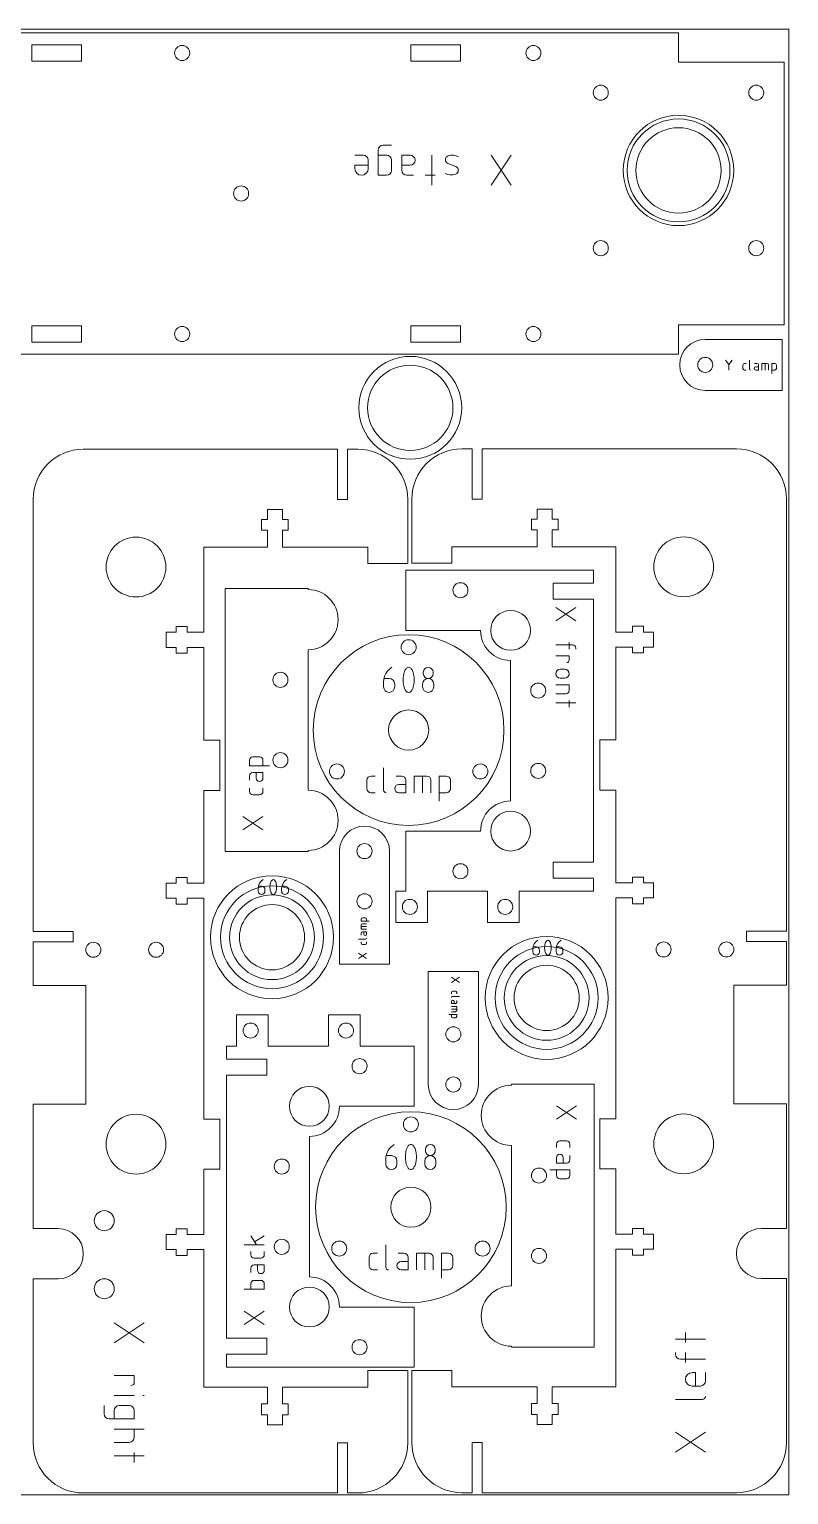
# Model space of a CAD drawing. Header units: millimetres. Extents: x 0 to 292, y 0 to 292.
# Drawn here: x 140.7 to 292, y 0 to 292 of the extents above; entities that cross this region are included whole.
import ezdxf

# ---------------------------------------------------------------- set-up
doc = ezdxf.new("R2010")
doc.units = ezdxf.units.MM
doc.layers.get('0').update_dxf_attribs({"linetype": 'CONTINUOUS', "lineweight": 25, "true_color": 0x000000})
for name, color, linetype, lineweight, true_color in [('borders', 4, 'CONTINUOUS', 0, 0x00ffff), ('cut', 7, 'CONTINUOUS', 0, 0x000000), ('cuts', 7, 'CONTINUOUS', 0, 0x000000), ('etch', 4, 'CONTINUOUS', 0, 0x00ffff), ('inner-clamp', 7, 'CONTINUOUS', 0, 0x000000), ('main-deck', 7, 'CONTINUOUS', 0, 0x000000), ('rod-backplate', 7, 'CONTINUOUS', 0, 0x000000), ('rod-support', 7, 'CONTINUOUS', 0, 0x000000), ('side', 7, 'CONTINUOUS', 0, 0x000000), ('text', 4, 'CONTINUOUS', 0, 0x00ffff)]:
    doc.layers.add(name, color=color, linetype=linetype, lineweight=lineweight, true_color=true_color)

# ---------------------------------------------------------------- blocks, each defined once
blk = doc.blocks.new('tab')
at = {"layer": 'cuts'}
for p, q in [((5, 3.2), (-5, 3.2)), ((-5, 3.2), (-5, 0)), ((5, 0), (5, 3.2))]:
    blk.add_line(p, q, dxfattribs=at)
blk = doc.blocks.new('m3-t-slot')
at = {"layer": 'cuts'}
for p, q in [((-1.5, 7.5), (1.5, 7.5)), ((-1.5, 5.5), (-1.5, 7.5)), ((1.5, 7.5), (1.5, 5.5)), ((-2.66, 3.33), (-2.66, 5.5)), ((-2.66, 5.5), (-1.5, 5.5)), ((-1.5, 3.33), (-2.66, 3.33)), ((-1.5, 0), (-1.5, 3.33)), ((1.5, 5.5), (2.66, 5.5)), ((2.66, 3.33), (1.5, 3.33)), ((1.5, 3.33), (1.5, 0)), ((2.66, 5.5), (2.66, 3.33))]:
    blk.add_line(p, q, dxfattribs=at)
blk = doc.blocks.new('nema17')
at = {"layer": 'cuts'}
for centre, radius in [((-15.495, 15.495), 1.5), ((15.495, 15.495), 1.5), ((0, 0), 11), ((-15.495, -15.495), 1.5), ((15.495, -15.495), 1.5)]:
    blk.add_circle(centre, radius, dxfattribs=at)
blk = doc.blocks.new('slot')
at = {"layer": 'cuts'}
for p, q in [((-1.6, 4.95), (1.6, 4.95)), ((-1.6, 4.95), (-1.6, -4.95)), ((1.6, -4.95), (1.6, 4.95)), ((-1.6, -4.95), (1.6, -4.95))]:
    blk.add_line(p, q, dxfattribs=at)

msp = doc.modelspace()

# ---------------------------------------------------------------- linework, layer by layer
at = {"layer": 'borders'}
for p, q in [((292, 292), (0, 292)), ((292, 0), (292, 292)), ((0, 0), (292, 0))]:
    msp.add_line(p, q, dxfattribs=at)
at = {"layer": 'cut'}
for centre, radius in [((270.04, 263.88), 10.25), ((270.04, 263.88), 8.5), ((216.58, 216.58), 10.25), ((216.58, 216.58), 8.5), ((216.26, 152.37), 19), ((216.26, 168.87), 1.5), ((216.26, 152.37), 4), ((201.97, 144.12), 1.5), ((230.55, 144.12), 1.5), ((189.03, 111.08), 12.25), ((189.03, 111.08), 6.5), ((243.76, 98.99), 12.25), ((243.76, 98.99), 6.5), ((216.7, 57.29), 19), ((216.7, 73.79), 1.5), ((216.7, 57.29), 4), ((202.42, 49.04), 1.5), ((230.99, 49.04), 1.5)]:
    msp.add_circle(centre, radius, dxfattribs=at)
at = {"layer": 'etch'}
for p, q in [((219.18, 163.89), (219.18, 163.62)), ((221.12, 163.62), (221.12, 163.89)), ((211.26, 161.98), (211.26, 160.98)), ((212.37, 162.64), (211.33, 162.64)), ((213.48, 160.98), (213.48, 161.53)), ((219.04, 161.53), (219.04, 160.98)), ((221.26, 160.98), (221.26, 161.53)), ((209.59, 143.2), (208.76, 143.2)), ((211.26, 144.87), (211.26, 140.42)), ((213.76, 143.2), (214.87, 143.2)), ((217.37, 139.87), (217.37, 143.2)), ((217.37, 143.2), (219.87, 143.2)), ((219.04, 143.2), (219.04, 139.87)), ((223.76, 143.2), (222.37, 143.2)), ((222.37, 143.2), (222.37, 138.2)), ((207.93, 142.37), (207.93, 140.7)), ((214.31, 141.53), (215.7, 141.53)), ((215.7, 142.37), (215.7, 139.87)), ((220.7, 142.37), (220.7, 139.87)), ((224.59, 140.7), (224.59, 142.37)), ((208.76, 139.87), (209.59, 139.87)), ((215.7, 139.87), (214.31, 139.87)), ((222.37, 139.87), (223.76, 139.87)), ((186.28, 120.85), (186.28, 120.25)), ((186.95, 121.25), (186.32, 121.25)), ((187.62, 120.25), (187.62, 120.58)), ((190.95, 120.85), (190.95, 120.25)), ((191.62, 121.25), (190.99, 121.25)), ((192.28, 120.25), (192.28, 120.58)), ((241.01, 108.76), (241.01, 108.16)), ((241.67, 109.16), (241.05, 109.16)), ((242.34, 108.16), (242.34, 108.49)), ((245.67, 108.76), (245.67, 108.16)), ((246.34, 109.16), (245.72, 109.16)), ((247.01, 108.16), (247.01, 108.49)), ((212.82, 67.57), (211.77, 67.57)), ((219.62, 68.82), (219.62, 68.54)), ((221.57, 68.54), (221.57, 68.82)), ((211.7, 66.91), (211.7, 65.91)), ((213.93, 65.91), (213.93, 66.46)), ((219.48, 66.46), (219.48, 65.91)), ((221.7, 65.91), (221.7, 66.46)), ((211.7, 49.79), (211.7, 45.35)), ((208.37, 47.29), (208.37, 45.63)), ((210.04, 48.13), (209.2, 48.13)), ((214.2, 48.13), (215.32, 48.13)), ((216.15, 47.29), (216.15, 44.79)), ((217.82, 44.79), (217.82, 48.13)), ((217.82, 48.13), (220.32, 48.13)), ((219.48, 48.13), (219.48, 44.79)), ((221.15, 47.29), (221.15, 44.79)), ((224.2, 48.13), (222.82, 48.13)), ((222.82, 48.13), (222.82, 43.13)), ((225.04, 45.63), (225.04, 47.29)), ((209.2, 44.79), (210.04, 44.79)), ((214.76, 46.46), (216.15, 46.46)), ((216.15, 44.79), (214.76, 44.79)), ((222.82, 44.79), (224.2, 44.79))]:
    msp.add_line(p, q, dxfattribs=at)
for centre, radius in [((189.03, 111.08), 10.25), ((189.03, 111.08), 8.45), ((243.76, 98.99), 10.25), ((243.76, 98.99), 8.45)]:
    msp.add_circle(centre, radius, dxfattribs=at)
for centre, radius, start, end in [((214.59, 161.98), 3.33, 120, 180), ((217.89, 162.99), 2.67, 143.2, 169.5), ((216.26, 164.26), 0.606, 32.76, 147.2), ((214.63, 162.99), 2.67, 10.51, 36.77), ((220.15, 163.89), 0.972, 0, 180), ((220.15, 163.62), 0.972, 180, 0), ((212.37, 160.98), 1.11, 180, 0), ((212.37, 161.53), 1.11, 0, 90), ((220.37, 162.38), 5.22, 167.9, 180.2), ((220.37, 162.35), 5.22, 179.8, 192.1), ((217.89, 161.74), 2.67, 190.5, 216.8), ((214.63, 161.74), 2.67, 323.2, 349.5), ((212.14, 162.38), 5.22, 359.8, 12.09), ((212.14, 162.35), 5.22, 347.9, 0.1885), ((220.15, 161.53), 1.11, 0, 180), ((220.15, 160.98), 1.11, 180, 0), ((216.26, 160.47), 0.606, 212.8, 327.2), ((208.76, 142.37), 0.833, 90, 180), ((214.87, 142.37), 0.833, 0, 90), ((219.87, 142.37), 0.833, 0, 90), ((223.76, 142.37), 0.833, 0, 90), ((208.76, 140.7), 0.833, 180, 270), ((211.81, 140.42), 0.556, 180, 270), ((214.31, 140.7), 0.833, 90, 270), ((223.76, 140.7), 0.833, 270, 0), ((188.28, 120.85), 2, 120, 180), ((186.95, 120.25), 0.667, 180, 0), ((186.95, 120.58), 0.667, 0, 90), ((191.75, 121.09), 3.13, 167.9, 180.2), ((191.75, 121.07), 3.13, 179.8, 192.1), ((190.26, 121.46), 1.6, 143.2, 169.5), ((190.26, 120.71), 1.6, 190.5, 216.8), ((189.28, 122.22), 0.363, 32.76, 147.2), ((189.28, 119.94), 0.363, 212.8, 327.2), ((188.3, 121.46), 1.6, 10.51, 36.77), ((188.3, 120.71), 1.6, 323.2, 349.5), ((186.81, 121.09), 3.13, 359.8, 12.09), ((186.81, 121.07), 3.13, 347.9, 0.1885), ((192.95, 120.85), 2, 120, 180), ((191.62, 120.25), 0.667, 180, 0), ((191.62, 120.58), 0.667, 0, 90), ((243.01, 108.76), 2, 120, 180), ((241.67, 108.16), 0.667, 180, 0), ((241.67, 108.49), 0.667, 0, 90), ((246.48, 109), 3.13, 167.9, 180.2), ((246.48, 108.98), 3.13, 179.8, 192.1), ((244.99, 109.37), 1.6, 143.2, 169.5), ((244.99, 108.62), 1.6, 190.5, 216.8), ((244.01, 110.13), 0.363, 32.76, 147.2), ((243.03, 109.37), 1.6, 10.51, 36.77), ((243.03, 108.62), 1.6, 323.2, 349.5), ((241.54, 109), 3.13, 359.8, 12.09), ((241.54, 108.98), 3.13, 347.9, 0.1885), ((247.67, 108.76), 2, 120, 180), ((246.34, 108.16), 0.667, 180, 0), ((246.34, 108.49), 0.667, 0, 90), ((244.01, 107.85), 0.363, 212.8, 327.2), ((215.04, 66.91), 3.33, 120, 180), ((212.82, 66.46), 1.11, 0, 90), ((220.82, 67.31), 5.22, 167.9, 180.2), ((220.82, 67.28), 5.22, 179.8, 192.1), ((218.33, 67.92), 2.67, 143.2, 169.5), ((216.7, 69.19), 0.606, 32.76, 147.2), ((215.08, 67.92), 2.67, 10.51, 36.77), ((212.59, 67.31), 5.22, 359.8, 12.09), ((212.59, 67.28), 5.22, 347.9, 0.1885), ((220.59, 66.46), 1.11, 0, 180), ((220.59, 68.82), 0.972, 0, 180), ((220.59, 68.54), 0.972, 180, 0), ((212.82, 65.91), 1.11, 180, 0), ((218.33, 66.67), 2.67, 190.5, 216.8), ((216.7, 65.4), 0.606, 212.8, 327.2), ((215.08, 66.67), 2.67, 323.2, 349.5), ((220.59, 65.91), 1.11, 180, 0), ((209.2, 47.29), 0.833, 90, 180), ((215.32, 47.29), 0.833, 0, 90), ((220.32, 47.29), 0.833, 0, 90), ((224.2, 47.29), 0.833, 0, 90), ((209.2, 45.63), 0.833, 180, 270), ((212.26, 45.35), 0.556, 180, 270), ((214.76, 45.63), 0.833, 90, 270), ((224.2, 45.63), 0.833, 270, 0)]:
    msp.add_arc(centre, radius, start, end, dxfattribs=at)
at = {"layer": 'inner-clamp'}
for p, q in [((275.37, 230.22), (290.73, 230.22)), ((290.73, 230.22), (290.73, 220.04)), ((275.37, 220.04), (290.73, 220.04)), ((202.46, 128.24), (202.46, 105.74)), ((212.46, 128.24), (212.46, 105.74)), ((202.46, 105.74), (212.46, 105.74)), ((220.17, 81.74), (220.17, 104.24)), ((230.17, 104.24), (220.17, 104.24)), ((230.17, 81.74), (230.17, 104.24))]:
    msp.add_line(p, q, dxfattribs=at)
for centre in [(275.37, 225.13), (207.46, 128.24), (207.46, 118.24), (225.17, 91.74), (225.17, 81.74)]:
    msp.add_circle(centre, 1.5, dxfattribs=at)
for centre, radius, start, end in [((275.37, 225.13), 5.09, 90, 270), ((207.46, 128.24), 5, 360, 180), ((225.17, 81.74), 5, 180, 0)]:
    msp.add_arc(centre, radius, start, end, dxfattribs=at)
at = {"layer": 'main-deck'}
for p, q in [((270.04, 291.28), (102.62, 291.28)), ((270.04, 285.48), (270.04, 291.28)), ((291.12, 285.48), (270.04, 285.48)), ((291.12, 233.08), (291.12, 285.48)), ((270.04, 227.28), (270.04, 233.08)), ((270.04, 233.08), (291.12, 233.08)), ((102.62, 227.28), (270.04, 227.28))]:
    msp.add_line(p, q, dxfattribs=at)
for centre in [(171.12, 287.28), (241.12, 287.28), (182.87, 259.28), (171.12, 231.28), (241.12, 231.28)]:
    msp.add_circle(centre, 1.5, dxfattribs=at)
at = {"layer": 'rod-backplate'}
for p, q in [((179.7, 180.57), (187.7, 180.57)), ((179.7, 180.57), (179.7, 128.17)), ((196.2, 180.57), (179.7, 180.57)), ((196.2, 180.37), (196.2, 180.57)), ((196.2, 140.37), (196.2, 168.37)), ((179.7, 128.17), (187.7, 128.17)), ((179.7, 128.17), (196.2, 128.17)), ((196.2, 128.37), (196.2, 128.17)), ((253.23, 81.79), (236.73, 81.79)), ((236.73, 81.59), (236.73, 81.79)), ((253.23, 81.79), (245.23, 81.79)), ((253.23, 29.39), (253.23, 81.79)), ((236.73, 69.59), (236.73, 41.59)), ((236.73, 29.59), (236.73, 29.39)), ((236.73, 29.39), (253.23, 29.39)), ((253.23, 29.39), (245.23, 29.39))]:
    msp.add_line(p, q, dxfattribs=at)
for centre in [(190.7, 162.37), (190.7, 146.37), (242.23, 63.59), (242.23, 47.59)]:
    msp.add_circle(centre, 1.5, dxfattribs=at)
for centre, start, end in [((196.2, 174.37), 270, 90), ((196.2, 134.37), 270, 90), ((236.73, 75.59), 90, 270), ((236.73, 35.59), 90, 270)]:
    msp.add_arc(centre, 6, start, end, dxfattribs=at)
at = {"layer": 'rod-support'}
for p, q in [((215.7, 184.23), (253.08, 184.23)), ((215.7, 184.23), (215.7, 172.23)), ((253.08, 184.23), (253.08, 181.63)), ((253.08, 181.63), (245.08, 181.63)), ((245.08, 181.63), (245.08, 178.43)), ((253.08, 178.43), (245.08, 178.43)), ((253.08, 126.03), (253.08, 178.43)), ((230.58, 172.23), (215.7, 172.23)), ((236.58, 166.23), (236.58, 138.23)), ((215.7, 132.23), (215.7, 120.23)), ((230.58, 132.23), (215.7, 132.23)), ((253.08, 126.03), (245.08, 126.03)), ((245.08, 126.03), (245.08, 122.83)), ((253.08, 122.83), (245.08, 122.83)), ((253.08, 120.23), (253.08, 122.73)), ((213.7, 120.23), (213.7, 114.03)), ((215.7, 120.23), (213.7, 120.23)), ((220, 120.23), (220, 114.03)), ((232, 120.23), (220, 120.23)), ((232, 120.23), (232, 114.03)), ((253.08, 120.23), (238.3, 120.23)), ((238.3, 120.23), (238.3, 114.03)), ((220, 114.03), (213.7, 114.03)), ((238.3, 114.03), (232, 114.03)), ((181.97, 89.39), (181.97, 95.59)), ((181.97, 95.59), (188.27, 95.59)), ((188.27, 89.39), (188.27, 95.59)), ((200.27, 95.59), (206.57, 95.59)), ((200.27, 89.39), (200.27, 95.59)), ((206.57, 89.39), (206.57, 95.59)), ((179.97, 89.39), (179.97, 86.89)), ((181.97, 89.39), (179.97, 89.39)), ((188.27, 89.39), (200.27, 89.39)), ((206.57, 89.39), (217.35, 89.39)), ((217.35, 77.39), (217.35, 89.39)), ((179.97, 86.79), (187.97, 86.79)), ((187.97, 83.59), (187.97, 86.79)), ((179.97, 83.59), (187.97, 83.59)), ((179.97, 83.59), (179.97, 31.19)), ((202.47, 77.39), (217.35, 77.39)), ((196.47, 43.39), (196.47, 71.39)), ((202.47, 37.39), (217.35, 37.39)), ((217.35, 25.39), (217.35, 37.39)), ((179.97, 31.19), (187.97, 31.19)), ((187.97, 27.99), (187.97, 31.19)), ((179.97, 27.99), (187.97, 27.99)), ((179.97, 25.39), (179.97, 27.99)), ((217.35, 25.39), (179.97, 25.39))]:
    msp.add_line(p, q, dxfattribs=at)
for centre, radius in [((226.58, 180.23), 1.5), ((236.58, 172.23), 3.97), ((242.08, 160.23), 1.5), ((242.08, 144.23), 1.5), ((236.58, 132.23), 3.97), ((226.58, 124.23), 1.5), ((216.5, 117.13), 1.5), ((235.5, 117.13), 1.5), ((184.77, 92.49), 1.5), ((203.77, 92.49), 1.5), ((206.47, 85.39), 1.5), ((196.47, 77.39), 3.97), ((190.97, 65.39), 1.5), ((190.97, 49.39), 1.5), ((196.47, 37.39), 3.97), ((206.47, 29.39), 1.5)]:
    msp.add_circle(centre, radius, dxfattribs=at)
for centre, start, end in [((236.58, 172.23), 180, 270), ((236.58, 132.23), 90, 180), ((196.47, 77.39), 270, 360), ((196.47, 37.39), 360, 90)]:
    msp.add_arc(centre, 6, start, end, dxfattribs=at)
at = {"layer": 'side'}
for p, q in [((202.1, 208.34), (151.42, 208.34)), ((202.1, 208.34), (202.1, 198.34)), ((204.1, 198.34), (204.1, 208.34)), ((206.1, 208.34), (204.1, 208.34)), ((226.89, 208.4), (228.89, 208.4)), ((228.89, 198.4), (228.89, 208.4)), ((230.89, 208.4), (230.89, 198.4)), ((230.89, 208.4), (281.57, 208.4)), ((141.42, 198.34), (141.42, 112.24)), ((202.1, 198.34), (204.1, 198.34)), ((216.1, 185.54), (216.1, 198.34)), ((216.89, 185.6), (216.89, 198.4)), ((230.89, 198.4), (228.89, 198.4)), ((291.57, 198.4), (291.57, 112.3)), ((175.42, 188.84), (175.42, 171.84)), ((175.42, 188.84), (188.1, 188.84)), ((191.1, 188.84), (208.1, 188.84)), ((208.1, 185.54), (208.1, 188.84)), ((224.89, 185.6), (224.89, 188.9)), ((241.89, 188.9), (224.89, 188.9)), ((257.57, 188.9), (244.89, 188.9)), ((257.57, 188.9), (257.57, 171.9)), ((208.1, 185.54), (216.1, 185.54)), ((224.89, 185.6), (216.89, 185.6)), ((175.42, 168.84), (175.42, 150.34)), ((257.57, 168.9), (257.57, 150.4)), ((175.42, 140.34), (175.42, 121.84)), ((257.57, 140.4), (257.57, 121.9)), ((175.42, 118.84), (175.42, 74.84)), ((257.57, 118.9), (257.57, 74.9)), ((149.42, 112.24), (141.42, 112.24)), ((149.42, 110.14), (149.42, 112.24)), ((283.57, 112.3), (291.57, 112.3)), ((283.57, 110.2), (283.57, 112.3)), ((141.42, 110.14), (149.42, 110.14)), ((141.42, 110.14), (141.42, 101.44)), ((291.57, 110.2), (283.57, 110.2)), ((291.57, 110.2), (291.57, 101.5)), ((141.42, 101.44), (151.92, 101.44)), ((151.92, 77.84), (151.92, 101.44)), ((291.57, 101.5), (281.07, 101.5)), ((281.07, 77.9), (281.07, 101.5)), ((141.42, 77.84), (151.92, 77.84)), ((141.42, 53.01), (141.42, 77.84)), ((291.57, 77.9), (281.07, 77.9)), ((291.57, 53.07), (291.57, 77.9)), ((175.42, 64.84), (175.42, 51.84)), ((257.57, 64.9), (257.57, 51.9)), ((141.42, 53.01), (146.42, 53.01)), ((291.57, 53.07), (286.57, 53.07)), ((175.42, 48.84), (175.42, 21.42)), ((257.57, 48.9), (257.57, 21.48)), ((141.42, 10.34), (141.42, 43.01)), ((146.42, 43.01), (141.42, 43.01)), ((286.57, 43.07), (291.57, 43.07)), ((291.57, 10.4), (291.57, 43.07)), ((208.1, 21.42), (208.1, 24.72)), ((208.1, 24.72), (216.1, 24.72)), ((216.1, 24.72), (216.1, 10.34)), ((224.89, 24.78), (216.89, 24.78)), ((216.89, 24.78), (216.89, 10.4)), ((224.89, 21.48), (224.89, 24.78)), ((188.1, 21.42), (175.42, 21.42)), ((191.1, 21.42), (208.1, 21.42)), ((241.89, 21.48), (224.89, 21.48)), ((244.89, 21.48), (257.57, 21.48)), ((202.1, 0.34), (202.1, 10.34)), ((202.1, 10.34), (204.1, 10.34)), ((204.1, 10.34), (204.1, 0.34)), ((230.89, 10.4), (228.89, 10.4)), ((228.89, 10.4), (228.89, 0.4)), ((230.89, 0.4), (230.89, 10.4)), ((202.1, 0.34), (151.42, 0.34)), ((206.1, 0.34), (204.1, 0.34)), ((226.89, 0.4), (228.89, 0.4)), ((230.89, 0.4), (281.57, 0.4))]:
    msp.add_line(p, q, dxfattribs=at)
for centre, radius in [((161.92, 184.84), 5.96), ((271.07, 184.9), 5.96), ((153.42, 108.59), 1.5), ((165.92, 108.59), 1.5), ((267.07, 108.65), 1.5), ((279.57, 108.65), 1.5), ((161.92, 69.84), 5.96), ((271.07, 69.9), 5.96), ((155.6, 54.6), 2), ((155.6, 41.04), 2)]:
    msp.add_circle(centre, radius, dxfattribs=at)
for centre, radius, start, end in [((151.42, 198.34), 10, 90, 180), ((206.1, 198.34), 10, 0, 90), ((226.89, 198.4), 10, 90, 180), ((281.57, 198.4), 10, 360, 90), ((146.42, 48.01), 5, 270, 90), ((286.57, 48.07), 5, 90, 270), ((151.42, 10.34), 10, 180, 270), ((206.1, 10.34), 10, 270, 0), ((226.89, 10.4), 10, 180, 270), ((281.57, 10.4), 10, 270, 360)]:
    msp.add_arc(centre, radius, start, end, dxfattribs=at)
at = {"layer": 'text'}
for p, q in [((212.87, 268.91), (211.2, 268.91)), ((207.2, 266.91), (205.54, 266.91)), ((208.2, 264.25), (208.2, 265.91)), ((210.2, 267.91), (210.2, 262.91)), ((211.87, 266.91), (210.2, 266.91)), ((212.87, 263.91), (212.87, 265.91)), ((214.87, 263.91), (214.87, 266.91)), ((214.87, 266.91), (216.54, 266.91)), ((220.87, 260.91), (220.87, 266.91)), ((236.7, 260.91), (232.7, 266.91)), ((236.7, 266.91), (232.7, 260.91)), ((208.2, 264.91), (205.54, 264.91)), ((205.54, 264.91), (205.54, 264.25)), ((210.2, 262.91), (211.87, 262.91)), ((216.54, 264.91), (214.87, 264.91)), ((217.2, 262.91), (215.87, 262.91)), ((221.54, 262.91), (219.54, 262.91)), ((225.66, 264.63), (224.08, 265.28)), ((279.38, 226.09), (280.04, 225.2)), ((280.04, 225.2), (280.71, 226.09)), ((280.04, 225.2), (280.04, 224.09)), ((282.88, 225.09), (282.88, 224.42)), ((283.54, 225.42), (283.21, 225.42)), ((284.21, 226.09), (284.21, 224.31)), ((285.21, 225.42), (285.65, 225.42)), ((285.99, 225.09), (285.99, 224.09)), ((286.65, 224.09), (286.65, 225.42)), ((286.65, 225.42), (287.65, 225.42)), ((287.32, 225.42), (287.32, 224.09)), ((287.99, 225.09), (287.99, 224.09)), ((289.21, 225.42), (288.65, 225.42)), ((288.65, 225.42), (288.65, 223.42)), ((289.54, 224.42), (289.54, 225.09)), ((283.21, 224.09), (283.54, 224.09)), ((285.43, 224.76), (285.99, 224.76)), ((285.99, 224.09), (285.43, 224.09)), ((288.65, 224.09), (289.21, 224.09)), ((249.57, 176.8), (245.57, 174.14)), ((245.57, 176.8), (249.57, 174.14)), ((248.24, 169.8), (248.24, 168.47)), ((245.57, 169.36), (248.9, 169.36)), ((245.57, 167.14), (248.24, 167.14)), ((248.24, 167.14), (248.24, 166.25)), ((249.57, 168.69), (249.57, 168.47)), ((247.35, 164.47), (246.46, 164.47)), ((245.57, 161.36), (248.24, 161.36)), ((246.46, 162.69), (247.35, 162.69)), ((248.24, 161.36), (248.24, 160.25)), ((247.57, 159.58), (245.57, 159.58)), ((249.57, 157.8), (245.57, 157.8)), ((248.24, 158.25), (248.24, 156.92)), ((184.55, 146.35), (184.55, 145.24)), ((186.55, 147.01), (185.22, 147.01)), ((187.22, 145.24), (187.22, 146.35)), ((184.55, 145.24), (188.55, 145.24)), ((184.55, 142.35), (184.55, 143.24)), ((185.22, 143.9), (187.22, 143.9)), ((185.88, 142.79), (185.88, 143.9)), ((187.22, 143.9), (187.22, 142.79)), ((184.55, 140.79), (184.55, 140.13)), ((187.22, 140.13), (187.22, 140.79)), ((185.22, 139.46), (186.55, 139.46)), ((183.22, 132.46), (187.22, 135.13)), ((187.22, 132.46), (183.22, 135.13)), ((206.79, 114.71), (206.79, 114.27)), ((206.79, 114.27), (208.39, 114.27)), ((207.59, 114.98), (207.06, 114.98)), ((207.86, 114.27), (207.86, 114.71)), ((206.79, 112.67), (206.79, 113.47)), ((206.79, 113.2), (207.86, 113.2)), ((207.86, 112.67), (206.79, 112.67)), ((206.79, 111.51), (206.79, 111.87)), ((207.06, 113.73), (207.86, 113.73)), ((207.06, 112.13), (207.86, 112.13)), ((207.32, 111.69), (207.32, 112.13)), ((207.86, 112.13), (207.86, 111.69)), ((206.26, 110.71), (207.68, 110.71)), ((206.79, 110.18), (206.79, 109.91)), ((207.06, 109.64), (207.59, 109.64)), ((207.86, 109.91), (207.86, 110.18)), ((206.26, 106.84), (207.86, 107.91)), ((207.86, 106.84), (206.26, 107.91)), ((226.37, 103.14), (224.77, 102.07)), ((224.77, 103.14), (226.37, 102.07)), ((224.77, 100.07), (224.77, 99.8)), ((225.57, 100.34), (225.04, 100.34)), ((225.84, 99.8), (225.84, 100.07)), ((224.77, 97.85), (224.77, 98.29)), ((225.57, 97.85), (224.77, 97.85)), ((224.77, 97.31), (225.84, 97.31)), ((225.84, 96.78), (224.77, 96.78)), ((226.37, 99.27), (224.95, 99.27)), ((225.31, 98.29), (225.31, 97.85)), ((225.84, 98.47), (225.84, 98.11)), ((225.84, 97.31), (225.84, 96.51)), ((225.84, 95.71), (224.24, 95.71)), ((225.57, 96.25), (224.77, 96.25)), ((224.77, 95.71), (224.77, 95.27)), ((225.04, 95), (225.57, 95)), ((225.84, 95.27), (225.84, 95.71)), ((249.72, 77.5), (245.72, 74.83)), ((245.72, 77.5), (249.72, 74.83)), ((247.72, 70.5), (246.38, 70.5)), ((245.72, 69.83), (245.72, 69.17)), ((245.72, 66.06), (245.72, 67.17)), ((247.05, 67.17), (247.05, 66.06)), ((248.38, 69.17), (248.38, 69.83)), ((248.38, 67.61), (248.38, 66.72)), ((248.38, 64.72), (244.38, 64.72)), ((247.72, 66.06), (245.72, 66.06)), ((245.72, 64.72), (245.72, 63.61)), ((248.38, 63.61), (248.38, 64.72)), ((246.38, 62.94), (247.72, 62.94)), ((183.48, 49.82), (187.48, 49.82)), ((185.93, 49.82), (184.82, 51.6)), ((185.56, 50.41), (187.48, 51.6)), ((184.82, 48.49), (184.82, 47.82)), ((185.48, 47.15), (186.82, 47.15)), ((187.48, 47.82), (187.48, 48.49)), ((184.82, 44.27), (184.82, 45.15)), ((185.48, 45.82), (187.48, 45.82)), ((186.15, 44.71), (186.15, 45.82)), ((187.48, 45.82), (187.48, 44.71)), ((183.48, 40.93), (187.48, 40.93)), ((184.82, 42.04), (184.82, 40.93)), ((186.82, 42.71), (185.48, 42.71)), ((187.48, 40.93), (187.48, 42.04)), ((183.48, 33.93), (187.48, 36.6)), ((187.48, 33.93), (183.48, 36.6)), ((163.58, 34.26), (157.58, 30.26)), ((157.58, 34.26), (163.58, 30.26)), ((271.41, 30.32), (271.41, 32.32)), ((269.41, 30.98), (275.41, 30.98)), ((269.41, 27.98), (269.41, 28.32)), ((275.41, 26.98), (270.41, 26.98)), ((271.41, 26.32), (271.41, 28.32)), ((157.58, 23.76), (161.58, 23.76)), ((161.58, 23.76), (161.58, 22.43)), ((273.41, 24.32), (272.74, 24.32)), ((273.41, 21.65), (273.41, 24.32)), ((275.41, 22.65), (275.41, 24.32)), ((272.74, 21.65), (274.41, 21.65)), ((155.58, 17.76), (155.58, 16.09)), ((157.58, 19.76), (161.58, 19.76)), ((160.58, 17.76), (158.58, 17.76)), ((163.25, 19.76), (163.58, 19.76)), ((269.41, 18.98), (274.74, 18.98)), ((156.58, 15.09), (161.58, 15.09)), ((157.58, 16.76), (157.58, 15.09)), ((161.58, 15.09), (161.58, 16.76)), ((163.58, 13.09), (157.58, 13.09)), ((161.58, 13.09), (161.58, 11.43)), ((269.41, 8.48), (275.41, 12.48)), ((275.41, 8.48), (269.41, 12.48)), ((160.58, 10.43), (157.58, 10.43)), ((163.58, 7.76), (157.58, 7.76)), ((161.58, 8.43), (161.58, 6.43))]:
    msp.add_line(p, q, dxfattribs=at)
for centre, radius, start, end in [((211.2, 267.91), 1, 90, 180), ((207.2, 265.91), 1, 360, 90), ((211.87, 265.91), 1, 360, 90), ((216.54, 265.91), 1, 270, 90), ((224.38, 266.02), 0.8, 108.3, 247.79), ((224.98, 264.21), 2.7, 63.1, 108.3), ((206.87, 264.25), 1.33, 180, 360), ((211.87, 263.91), 1, 270, 360), ((215.87, 263.91), 1, 180, 270), ((224.76, 265.7), 2.7, 243.1, 288.3), ((225.36, 263.89), 0.8, 288.3, 67.8), ((283.21, 225.09), 0.333, 90, 180), ((285.65, 225.09), 0.333, 0, 90), ((287.65, 225.09), 0.333, 0, 90), ((289.21, 225.09), 0.333, 0, 90), ((283.21, 224.42), 0.333, 180, 270), ((284.43, 224.31), 0.222, 180, 270), ((285.43, 224.42), 0.333, 90, 270), ((289.21, 224.42), 0.333, 270, 0), ((248.9, 168.69), 0.667, 360, 90), ((246.46, 163.58), 0.889, 90, 270), ((247.35, 163.58), 0.889, 270, 90), ((247.79, 166.25), 0.444, 270, 360), ((247.57, 160.25), 0.667, 270, 360), ((185.22, 146.35), 0.667, 90, 180), ((186.55, 146.35), 0.667, 360, 90), ((185.22, 143.24), 0.667, 90, 180), ((186.55, 142.79), 0.667, 180, 360), ((185.22, 140.13), 0.667, 180, 270), ((186.55, 140.13), 0.667, 270, 360), ((207.06, 114.71), 0.267, 90, 180), ((207.59, 114.71), 0.267, 360, 90), ((207.06, 113.47), 0.267, 90, 180), ((207.06, 111.87), 0.267, 90, 180), ((207.59, 111.69), 0.267, 180, 360), ((207.06, 109.91), 0.267, 180, 270), ((207.59, 109.91), 0.267, 270, 360), ((207.68, 110.89), 0.178, 270, 360), ((225.04, 100.07), 0.267, 90, 180), ((225.57, 100.07), 0.267, 360, 90), ((224.95, 99.09), 0.178, 90, 180), ((225.04, 98.29), 0.267, 360, 180), ((225.57, 98.11), 0.267, 270, 360), ((225.57, 96.51), 0.267, 270, 360), ((225.04, 95.27), 0.267, 180, 270), ((225.57, 95.27), 0.267, 270, 360), ((246.38, 69.83), 0.667, 90, 180), ((247.72, 69.83), 0.667, 360, 90), ((246.38, 67.17), 0.667, 360, 180), ((247.72, 66.72), 0.667, 270, 360), ((246.38, 63.61), 0.667, 180, 270), ((247.72, 63.61), 0.667, 270, 360), ((185.48, 47.82), 0.667, 180, 270), ((186.82, 47.82), 0.667, 270, 360), ((185.48, 45.15), 0.667, 90, 180), ((186.82, 44.71), 0.667, 180, 360), ((185.48, 42.04), 0.667, 90, 180), ((186.82, 42.04), 0.667, 360, 90), ((270.41, 27.98), 1, 180, 270), ((272.74, 22.98), 1.33, 90, 270), ((160.92, 22.43), 0.667, 270, 360), ((274.41, 22.65), 1, 270, 360), ((158.58, 16.76), 1, 90, 180), ((160.58, 16.76), 1, 360, 90), ((274.74, 19.65), 0.667, 270, 360), ((156.58, 16.09), 1, 180, 270), ((160.58, 11.43), 1, 270, 360)]:
    msp.add_arc(centre, radius, start, end, dxfattribs=at)

# ---------------------------------------------------------------- block references
at = {"rotation": 90}
msp.add_blockref('nema17', (270.04, 263.88), dxfattribs=at)
at = {"layer": 'main-deck', "rotation": 90}
for p in [(146.12, 287.28), (221.62, 287.28), (146.12, 231.28), (221.62, 231.28)]:
    msp.add_blockref('slot', p, dxfattribs=at)
at = {"layer": 'side'}
msp.add_blockref('m3-t-slot', (189.6, 188.84), dxfattribs=at)
at = {"layer": 'side', "yscale": -1}
for name, p, rotation in [('m3-t-slot', (243.39, 188.9), 180), ('m3-t-slot', (257.57, 170.4), 89.99999999999999), ('tab', (257.57, 145.4), 270), ('m3-t-slot', (257.57, 120.4), 89.99999999999999), ('tab', (257.57, 69.9), 270), ('m3-t-slot', (257.57, 50.4), 89.99999999999999), ('m3-t-slot', (189.6, 21.42), 360)]:
    msp.add_blockref(name, p, dxfattribs=dict(at, rotation=rotation))
at = {"layer": 'side'}
for name, p, rotation in [('m3-t-slot', (175.42, 170.34), 90), ('tab', (175.42, 145.34), 270), ('m3-t-slot', (175.42, 120.34), 90), ('tab', (175.42, 69.84), 270), ('m3-t-slot', (175.42, 50.34), 90), ('m3-t-slot', (243.39, 21.48), 180)]:
    msp.add_blockref(name, p, dxfattribs=dict(at, rotation=rotation))

doc.saveas('drawing.dxf')
